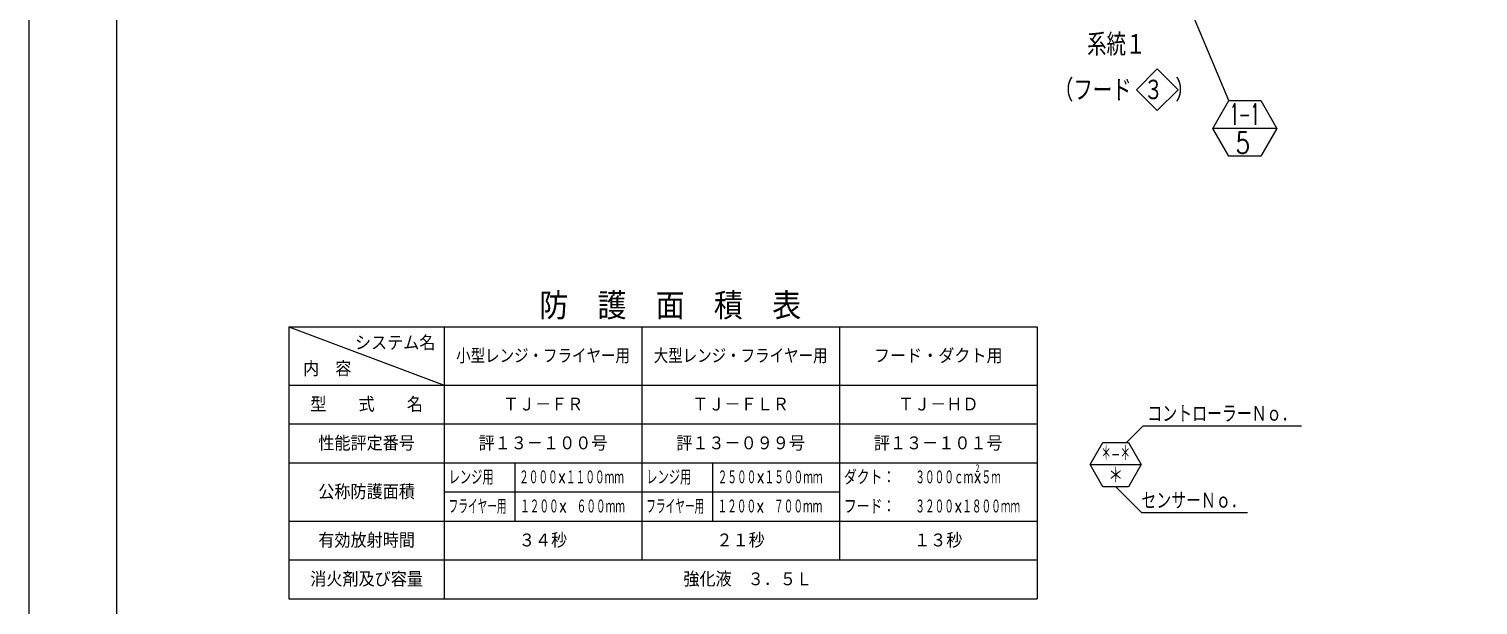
# Model space of a CAD drawing. Header units: millimetres. Extents: x 0 to 21000, y -2252 to 14850.
# Drawn here: x 0 to 8213, y 5523 to 8785 of the extents above; entities that cross this region are included whole.
import ezdxf
from ezdxf.enums import TextEntityAlignment as Align

# ---------------------------------------------------------------- set-up
doc = ezdxf.new("R2010")
doc.units = ezdxf.units.MM
doc.header["$LTSCALE"] = 250
doc.layers.get('DEFPOINTS').update_dxf_attribs({"lineweight": 0})
doc.layers.add('91引出線､表', color=7, linetype='Continuous')
doc.layers.add('92設備記述', color=3, linetype='Continuous')
doc.layers.add('secom', color=2, linetype='Continuous', lineweight=25)
doc.layers.add('センサー番号', color=3, linetype='Continuous', lineweight=0)
doc.styles.add('EXTFONT', font='simplex', dxfattribs={"width": 0.8, "bigfont": 'extfont'})
doc.styles.add('SIMPLEX', font='simplex', dxfattribs={"width": 0.8, "bigfont": 'bigfont'})

msp = doc.modelspace()

# ---------------------------------------------------------------- linework, layer by layer
at = {"layer": '91引出線､表', "linetype": 'Continuous', "lineweight": 25}
for p, q in [((6800.6, 8379.4), (6404, 9324.2)), ((1473.6, 7098), (2353.6, 6768)), ((3473.6, 7098), (3473.6, 5778)), ((4593.6, 7098), (4593.6, 5778)), ((1473.6, 6768), (5713.6, 6768)), ((1473.6, 6548), (5713.6, 6548)), ((6220, 6443.4), (6314.3, 6537.6)), ((6314.3, 6537.6), (7212.6, 6537.6)), ((1473.6, 6328), (5713.6, 6328)), ((2753.6, 6328), (2753.6, 5998)), ((3873.6, 6328), (3873.6, 5998)), ((2353.6, 6163), (4593.6, 6163)), ((6159.4, 6191.9), (6305.5, 6045.8)), ((1473.6, 5998), (5713.6, 5998)), ((6305.5, 6045.8), (6907.2, 6045.8)), ((1473.6, 5778), (5713.6, 5778))]:
    msp.add_line(p, q, dxfattribs=at)
at = {"layer": 'DEFPOINTS', "color": 7, "linetype": 'Continuous', "lineweight": 0}
for points in [[(0, 0), (21000, 0), (21000, 14850), (0, 14850)], [(495.5, 309), (20708.7, 309), (20708.7, 14416.2), (495.5, 14416.2)]]:
    msp.add_lwpolyline(points, close=True, dxfattribs=at)
at = {"layer": 'secom', "color": 4, "linetype": 'Continuous', "lineweight": 25}
for p, q in [((1473.6, 7098), (5713.6, 7098)), ((1473.6, 7098), (1473.6, 5558)), ((2353.6, 7098), (2353.6, 5558)), ((5713.6, 7098), (5713.6, 5558)), ((1473.6, 5558), (5713.6, 5558))]:
    msp.add_line(p, q, dxfattribs=at)
at = {"layer": 'secom', "color": 3, "linetype": 'Continuous', "lineweight": 0}
msp.add_lwpolyline([(6395.3, 8323.1), (6513.1, 8441), (6395.3, 8558.8), (6277.4, 8441)], close=True, dxfattribs=at)
at = {"layer": 'センサー番号', "linetype": 'Continuous', "lineweight": 0}
for p, q in [((7072.9, 8222.2), (6709.9, 8222.2)), ((6014.2, 6317.7), (6304.6, 6317.7))]:
    msp.add_line(p, q, dxfattribs=at)
for points in [[(6982.1, 8065), (6800.6, 8065), (6709.9, 8222.2), (6800.6, 8379.4), (6982.1, 8379.4), (7072.9, 8222.2), (6982.1, 8065)], [(6086.8, 6443.4), (6232, 6443.4), (6304.6, 6317.7), (6232, 6191.9), (6086.8, 6191.9), (6014.2, 6317.7), (6086.8, 6443.4)]]:
    msp.add_lwpolyline(points, dxfattribs=at)

# ---------------------------------------------------------------- texts
at = {"layer": '92設備記述', "linetype": 'Continuous', "lineweight": 13, "style": 'SIMPLEX', "width": 0.8}
for s, p in [('系統１', (5997.6, 8634.4)), ('（フード ３ ）', (5809.7, 8375.7))]:
    msp.add_text(s, height=125, dxfattribs=at).set_placement(p)
at = {"layer": '92設備記述', "linetype": 'Continuous', "lineweight": 13, "style": 'SIMPLEX'}
msp.add_text('防\u3000護\u3000面\u3000積\u3000表', height=150, dxfattribs=at).set_placement((3634.4, 7223), align=Align.MIDDLE)
at = {"layer": '92設備記述', "linetype": 'Continuous', "lineweight": 13, "style": 'EXTFONT'}
msp.add_text('システム名', height=82.91, dxfattribs=at).set_placement((2303.6, 7048), align=Align.TOP_RIGHT)
at = {"layer": '92設備記述', "linetype": 'Continuous', "lineweight": 13, "style": 'EXTFONT', "width": 0.9}
for s, p in [('小型レンジ・フライヤー用', (2913.6, 6933)), ('大型レンジ・フライヤー用', (4033.6, 6933))]:
    msp.add_text(s, height=82.909, dxfattribs=at).set_placement(p, align=Align.MIDDLE_CENTER)
at = {"layer": '92設備記述', "linetype": 'Continuous', "lineweight": 13, "style": 'EXTFONT'}
for s, p in [('フード・ダクト用', (5153.6, 6933)), ('型\u3000\u3000式\u3000\u3000名', (1913.6, 6658)), ('ＴＪ－ＦＲ', (2913.6, 6658)), ('ＴＪ－ＦＬＲ', (4033.6, 6658)), ('ＴＪ－ＨＤ', (5153.6, 6658)), ('性能評定番号', (1913.6, 6438)), ('評１３－１００号', (2913.6, 6438)), ('評１３－０９９号', (4033.6, 6438)), ('評１３－１０１号', (5153.6, 6438)), ('公称防護面積', (1913.6, 6163)), ('有効放射時間', (1913.6, 5888)), ('３４秒', (2913.6, 5888)), ('２１秒', (4033.6, 5888)), ('１３秒', (5153.6, 5888)), ('消火剤及び容量', (1913.6, 5668)), ('強化液\u3000３．５Ｌ', (4073.8, 5668))]:
    msp.add_text(s, height=82.91, dxfattribs=at).set_placement(p, align=Align.MIDDLE_CENTER)
msp.add_text('内\u3000容', height=82.91, dxfattribs=at).set_placement((1553.6, 6818))
for s, height, width, p in [('レンジ用', 82.91, 0.7, (2378.6, 6245.5)), ('２０００×１１００ｍｍ', 82.909, 0.6, (2778, 6245.5)), ('レンジ用', 82.91, 0.7, (3498.6, 6245.5)), ('２５００×１５００ｍｍ', 82.909, 0.6, (3903.6, 6245.5)), ('ダクト：', 82.91, 0.8, (4618.6, 6245.5)), ('３０００ｃｍ×５ｍ', 82.91, 0.6, (5023.6, 6245.5)), ('２', 41.5, 0.6, (5358.8, 6293.1)), ('フライヤー用', 82.91, 0.6, (2378.6, 6080.5)), ('１２００×\u3000６００ｍｍ', 82.909, 0.6, (2783.6, 6080.5)), ('フライヤー用', 82.91, 0.6, (3498.6, 6080.5)), ('１２００×\u3000７００ｍｍ', 82.909, 0.6, (3902.6, 6080.5)), ('フード：', 82.91, 0.8, (4618.6, 6080.5)), ('３２００×１８００ｍｍ', 82.909, 0.6, (5023.6, 6080.5))]:
    msp.add_text(s, height=height, dxfattribs=dict(at, width=width)).set_placement(p, align=Align.MIDDLE_LEFT)
at = {"layer": 'センサー番号', "linetype": 'Continuous', "lineweight": 0, "style": 'SIMPLEX'}
for s, height, width, p in [('1-1', 120, 0.5, (6890.8, 8243.2)), ('5', 120, 0.8, (6880.2, 8080.2)), ('コントローラーＮｏ．', 96, 0.8, (6761.4, 6556.8)), ('＊-＊', 96, 0.5, (6159.4, 6334.6)), ('＊', 96, 0.8, (6159.4, 6208.5)), ('センサーＮｏ．', 96, 0.8, (6600.5, 6065))]:
    msp.add_text(s, height=height, dxfattribs=dict(at, width=width)).set_placement(p, align=Align.CENTER)

doc.saveas('drawing.dxf')
